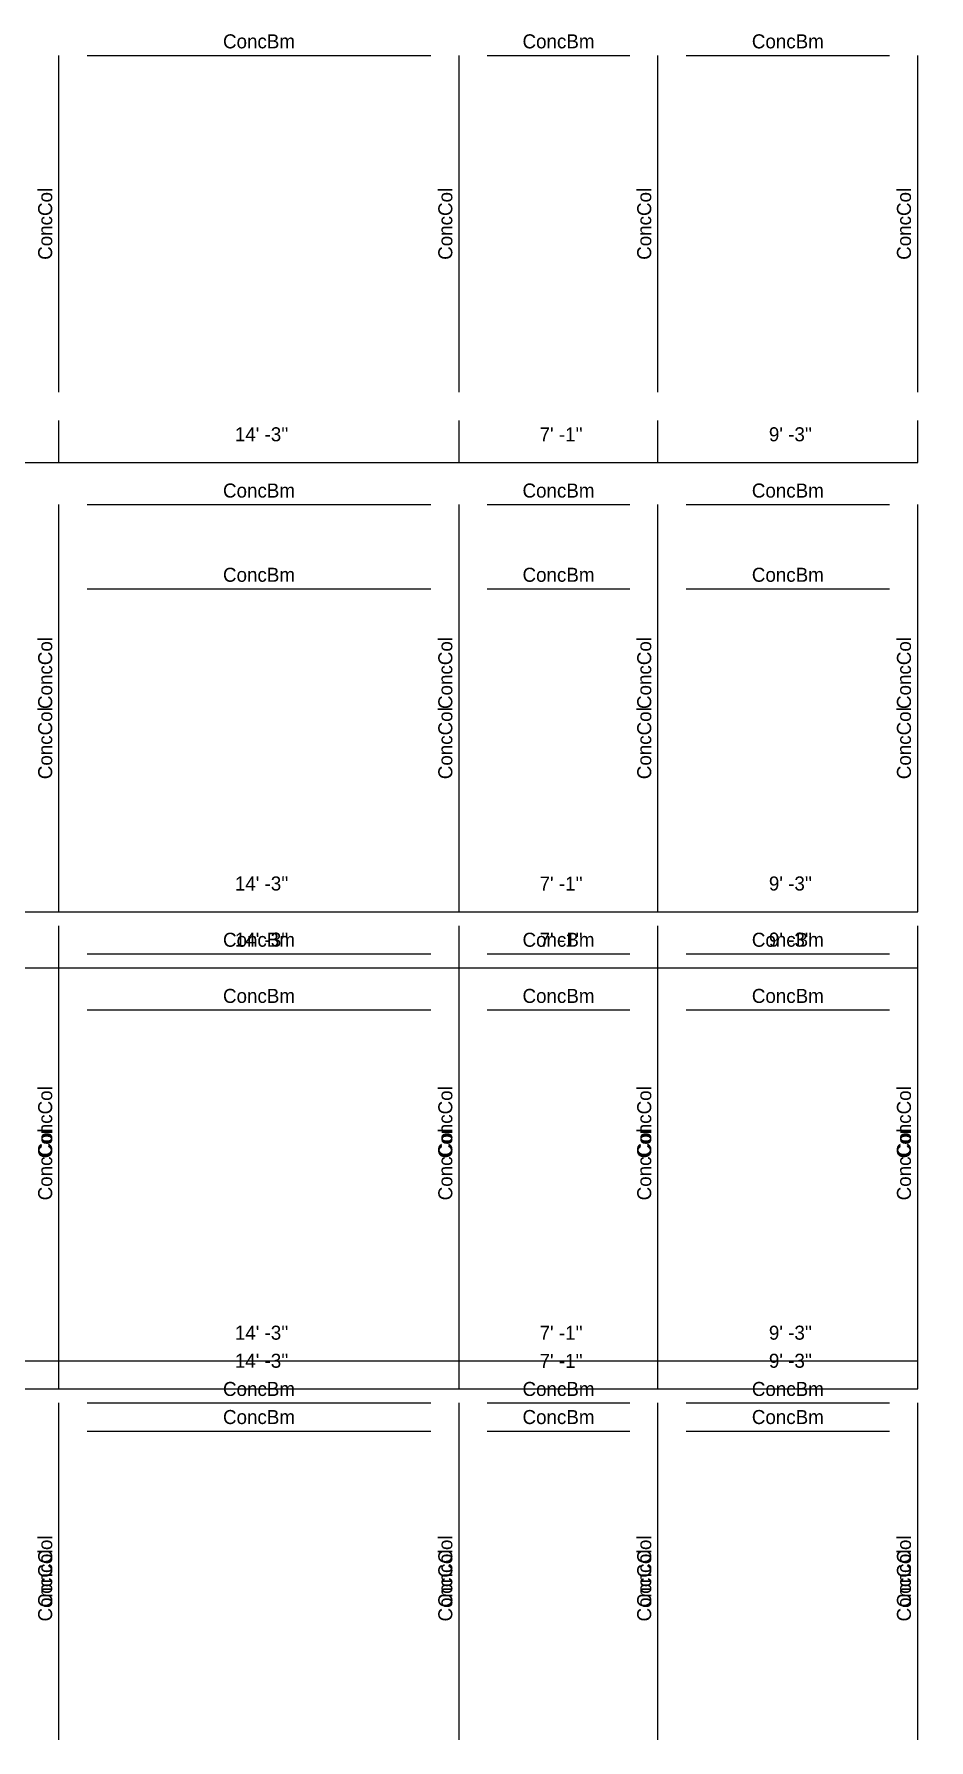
# Model space of a CAD drawing. Extents: x -38 to 2998, y -195 to 11529.
# Drawn here: x 2615 to 2998, y 2928 to 3657 of the extents above; entities that cross this region are included whole.
import ezdxf
from ezdxf.enums import TextEntityAlignment as Align

# ---------------------------------------------------------------- set-up
doc = ezdxf.new("R2010")
doc.units = 0
doc.header["$MEASUREMENT"] = 0
doc.layers.get('0').update_dxf_attribs({"linetype": 'CONTINUOUS'})
for name, color, linetype in [('CENTERLINES', 7, 'CONTINUOUS'), ('DIMENSIONS', 4, 'CONTINUOUS'), ('TEXT', 5, 'CONTINUOUS')]:
    doc.layers.add(name, color=color, linetype=linetype)
doc.dimstyles.get("Standard").update_dxf_attribs({"dimtxt": 0.18, "dimasz": 0.18, "dimexe": 0.18, "dimexo": 0.0625, "dimgap": 0.09, "dimtad": 0, "dimtih": 1, "dimtoh": 1, "dimdec": 4, "dimzin": 0, "dimtxsty": 'STANDARD', "dimcen": 0.09, "dimazin": 3, "dimtfac": 1, "dimtdec": 4, "dimtofl": 0, "dimtmove": 0, "dimatfit": 3, "dimtolj": 1, "dimtzin": 0})

# ---------------------------------------------------------------- blocks, each defined once
blk = doc.blocks.new('*D7779')
at = {"color": 1, "linetype": 'BYBLOCK'}
for points in [[(2459.73, 3094.77), (2458.67, 3093.71), (2451.25, 3086.29), (2450.19, 3085.23)], [(2630.73, 3094.77), (2629.67, 3093.71), (2622.25, 3086.29), (2621.19, 3085.23)]]:
    blk.add_solid(points, dxfattribs=at)
at = {"layer": 'DIMENSIONS', "color": 9, "linetype": 'BYBLOCK'}
for p, q in [((2454.96, 3090), (2454.96, 3108)), ((2625.96, 3090), (2625.96, 3108))]:
    blk.add_line(p, q, dxfattribs=at)
at = {"layer": 'DIMENSIONS', "color": 0, "linetype": 'BYBLOCK'}
blk.add_line((2454.96, 3090), (2625.96, 3090), dxfattribs=at)
at = {"layer": 'DIMENSIONS', "color": 0, "linetype": 'BYBLOCK', "insert": (2540.46, 3102), "char_height": 6, "attachment_point": 5}
blk.add_mtext("\\A1; 14' -3''", dxfattribs=at)
blk = doc.blocks.new('*D7780')
at = {"color": 1, "linetype": 'BYBLOCK'}
for points in [[(2630.73, 3094.77), (2629.67, 3093.71), (2622.25, 3086.29), (2621.19, 3085.23)], [(2801.73, 3094.77), (2800.67, 3093.71), (2793.25, 3086.29), (2792.19, 3085.23)]]:
    blk.add_solid(points, dxfattribs=at)
at = {"layer": 'DIMENSIONS', "color": 9, "linetype": 'BYBLOCK'}
for p, q in [((2625.96, 3090), (2625.96, 3108)), ((2796.96, 3090), (2796.96, 3108))]:
    blk.add_line(p, q, dxfattribs=at)
at = {"layer": 'DIMENSIONS', "color": 0, "linetype": 'BYBLOCK'}
blk.add_line((2625.96, 3090), (2796.96, 3090), dxfattribs=at)
at = {"layer": 'DIMENSIONS', "color": 0, "linetype": 'BYBLOCK', "insert": (2711.46, 3102), "char_height": 6, "attachment_point": 5}
blk.add_mtext("\\A1; 14' -3''", dxfattribs=at)
blk = doc.blocks.new('*D7781')
at = {"color": 1, "linetype": 'BYBLOCK'}
for points in [[(2801.73, 3094.77), (2800.67, 3093.71), (2793.25, 3086.29), (2792.19, 3085.23)], [(2886.73, 3094.77), (2885.67, 3093.71), (2878.24, 3086.29), (2877.18, 3085.23)]]:
    blk.add_solid(points, dxfattribs=at)
at = {"layer": 'DIMENSIONS', "color": 9, "linetype": 'BYBLOCK'}
for p, q in [((2796.96, 3090), (2796.96, 3108)), ((2881.96, 3090), (2881.96, 3108))]:
    blk.add_line(p, q, dxfattribs=at)
at = {"layer": 'DIMENSIONS', "color": 0, "linetype": 'BYBLOCK'}
blk.add_line((2796.96, 3090), (2881.96, 3090), dxfattribs=at)
at = {"layer": 'DIMENSIONS', "color": 0, "linetype": 'BYBLOCK', "insert": (2839.46, 3102), "char_height": 6, "attachment_point": 5}
blk.add_mtext("\\A1; 7' -1''", dxfattribs=at)
blk = doc.blocks.new('*D7782')
at = {"color": 1, "linetype": 'BYBLOCK'}
for points in [[(2886.73, 3094.77), (2885.67, 3093.71), (2878.24, 3086.29), (2877.18, 3085.23)], [(2997.73, 3094.77), (2996.67, 3093.71), (2989.24, 3086.29), (2988.18, 3085.23)]]:
    blk.add_solid(points, dxfattribs=at)
at = {"layer": 'DIMENSIONS', "color": 9, "linetype": 'BYBLOCK'}
for p, q in [((2881.96, 3090), (2881.96, 3108)), ((2992.96, 3090), (2992.96, 3108))]:
    blk.add_line(p, q, dxfattribs=at)
at = {"layer": 'DIMENSIONS', "color": 0, "linetype": 'BYBLOCK'}
blk.add_line((2881.96, 3090), (2992.96, 3090), dxfattribs=at)
at = {"layer": 'DIMENSIONS', "color": 0, "linetype": 'BYBLOCK', "insert": (2937.46, 3102), "char_height": 6, "attachment_point": 5}
blk.add_mtext("\\A1; 9' -3''", dxfattribs=at)
blk = doc.blocks.new('*D7800')
at = {"color": 1, "linetype": 'BYBLOCK'}
for points in [[(2459.73, 3286.77), (2458.67, 3285.71), (2451.25, 3278.29), (2450.19, 3277.23)], [(2630.73, 3286.77), (2629.67, 3285.71), (2622.25, 3278.29), (2621.19, 3277.23)]]:
    blk.add_solid(points, dxfattribs=at)
at = {"layer": 'DIMENSIONS', "color": 9, "linetype": 'BYBLOCK'}
for p, q in [((2454.96, 3282), (2454.96, 3300)), ((2625.96, 3282), (2625.96, 3300))]:
    blk.add_line(p, q, dxfattribs=at)
at = {"layer": 'DIMENSIONS', "color": 0, "linetype": 'BYBLOCK'}
blk.add_line((2454.96, 3282), (2625.96, 3282), dxfattribs=at)
at = {"layer": 'DIMENSIONS', "color": 0, "linetype": 'BYBLOCK', "insert": (2540.46, 3294), "char_height": 6, "attachment_point": 5}
blk.add_mtext("\\A1; 14' -3''", dxfattribs=at)
blk = doc.blocks.new('*D7801')
at = {"color": 1, "linetype": 'BYBLOCK'}
for points in [[(2630.73, 3286.77), (2629.67, 3285.71), (2622.25, 3278.29), (2621.19, 3277.23)], [(2801.73, 3286.77), (2800.67, 3285.71), (2793.25, 3278.29), (2792.19, 3277.23)]]:
    blk.add_solid(points, dxfattribs=at)
at = {"layer": 'DIMENSIONS', "color": 9, "linetype": 'BYBLOCK'}
for p, q in [((2625.96, 3282), (2625.96, 3300)), ((2796.96, 3282), (2796.96, 3300))]:
    blk.add_line(p, q, dxfattribs=at)
at = {"layer": 'DIMENSIONS', "color": 0, "linetype": 'BYBLOCK'}
blk.add_line((2625.96, 3282), (2796.96, 3282), dxfattribs=at)
at = {"layer": 'DIMENSIONS', "color": 0, "linetype": 'BYBLOCK', "insert": (2711.46, 3294), "char_height": 6, "attachment_point": 5}
blk.add_mtext("\\A1; 14' -3''", dxfattribs=at)
blk = doc.blocks.new('*D7802')
at = {"color": 1, "linetype": 'BYBLOCK'}
for points in [[(2801.73, 3286.77), (2800.67, 3285.71), (2793.25, 3278.29), (2792.19, 3277.23)], [(2886.73, 3286.77), (2885.67, 3285.71), (2878.24, 3278.29), (2877.18, 3277.23)]]:
    blk.add_solid(points, dxfattribs=at)
at = {"layer": 'DIMENSIONS', "color": 9, "linetype": 'BYBLOCK'}
for p, q in [((2796.96, 3282), (2796.96, 3300)), ((2881.96, 3282), (2881.96, 3300))]:
    blk.add_line(p, q, dxfattribs=at)
at = {"layer": 'DIMENSIONS', "color": 0, "linetype": 'BYBLOCK'}
blk.add_line((2796.96, 3282), (2881.96, 3282), dxfattribs=at)
at = {"layer": 'DIMENSIONS', "color": 0, "linetype": 'BYBLOCK', "insert": (2839.46, 3294), "char_height": 6, "attachment_point": 5}
blk.add_mtext("\\A1; 7' -1''", dxfattribs=at)
blk = doc.blocks.new('*D7803')
at = {"color": 1, "linetype": 'BYBLOCK'}
for points in [[(2886.73, 3286.77), (2885.67, 3285.71), (2878.24, 3278.29), (2877.18, 3277.23)], [(2997.73, 3286.77), (2996.67, 3285.71), (2989.24, 3278.29), (2988.18, 3277.23)]]:
    blk.add_solid(points, dxfattribs=at)
at = {"layer": 'DIMENSIONS', "color": 9, "linetype": 'BYBLOCK'}
for p, q in [((2881.96, 3282), (2881.96, 3300)), ((2992.96, 3282), (2992.96, 3300))]:
    blk.add_line(p, q, dxfattribs=at)
at = {"layer": 'DIMENSIONS', "color": 0, "linetype": 'BYBLOCK'}
blk.add_line((2881.96, 3282), (2992.96, 3282), dxfattribs=at)
at = {"layer": 'DIMENSIONS', "color": 0, "linetype": 'BYBLOCK', "insert": (2937.46, 3294), "char_height": 6, "attachment_point": 5}
blk.add_mtext("\\A1; 9' -3''", dxfattribs=at)
blk = doc.blocks.new('*D7821')
at = {"color": 1, "linetype": 'BYBLOCK'}
for points in [[(2459.73, 3478.77), (2458.67, 3477.71), (2451.25, 3470.29), (2450.19, 3469.23)], [(2630.73, 3478.77), (2629.67, 3477.71), (2622.25, 3470.29), (2621.19, 3469.23)]]:
    blk.add_solid(points, dxfattribs=at)
at = {"layer": 'DIMENSIONS', "color": 9, "linetype": 'BYBLOCK'}
for p, q in [((2454.96, 3474), (2454.96, 3492)), ((2625.96, 3474), (2625.96, 3492))]:
    blk.add_line(p, q, dxfattribs=at)
at = {"layer": 'DIMENSIONS', "color": 0, "linetype": 'BYBLOCK'}
blk.add_line((2454.96, 3474), (2625.96, 3474), dxfattribs=at)
at = {"layer": 'DIMENSIONS', "color": 0, "linetype": 'BYBLOCK', "insert": (2540.46, 3486), "char_height": 6, "attachment_point": 5}
blk.add_mtext("\\A1; 14' -3''", dxfattribs=at)
blk = doc.blocks.new('*D7822')
at = {"color": 1, "linetype": 'BYBLOCK'}
for points in [[(2630.73, 3478.77), (2629.67, 3477.71), (2622.25, 3470.29), (2621.19, 3469.23)], [(2801.73, 3478.77), (2800.67, 3477.71), (2793.25, 3470.29), (2792.19, 3469.23)]]:
    blk.add_solid(points, dxfattribs=at)
at = {"layer": 'DIMENSIONS', "color": 9, "linetype": 'BYBLOCK'}
for p, q in [((2625.96, 3474), (2625.96, 3492)), ((2796.96, 3474), (2796.96, 3492))]:
    blk.add_line(p, q, dxfattribs=at)
at = {"layer": 'DIMENSIONS', "color": 0, "linetype": 'BYBLOCK'}
blk.add_line((2625.96, 3474), (2796.96, 3474), dxfattribs=at)
at = {"layer": 'DIMENSIONS', "color": 0, "linetype": 'BYBLOCK', "insert": (2711.46, 3486), "char_height": 6, "attachment_point": 5}
blk.add_mtext("\\A1; 14' -3''", dxfattribs=at)
blk = doc.blocks.new('*D7823')
at = {"color": 1, "linetype": 'BYBLOCK'}
for points in [[(2801.73, 3478.77), (2800.67, 3477.71), (2793.25, 3470.29), (2792.19, 3469.23)], [(2886.73, 3478.77), (2885.67, 3477.71), (2878.24, 3470.29), (2877.18, 3469.23)]]:
    blk.add_solid(points, dxfattribs=at)
at = {"layer": 'DIMENSIONS', "color": 9, "linetype": 'BYBLOCK'}
for p, q in [((2796.96, 3474), (2796.96, 3492)), ((2881.96, 3474), (2881.96, 3492))]:
    blk.add_line(p, q, dxfattribs=at)
at = {"layer": 'DIMENSIONS', "color": 0, "linetype": 'BYBLOCK'}
blk.add_line((2796.96, 3474), (2881.96, 3474), dxfattribs=at)
at = {"layer": 'DIMENSIONS', "color": 0, "linetype": 'BYBLOCK', "insert": (2839.46, 3486), "char_height": 6, "attachment_point": 5}
blk.add_mtext("\\A1; 7' -1''", dxfattribs=at)
blk = doc.blocks.new('*D7824')
at = {"color": 1, "linetype": 'BYBLOCK'}
for points in [[(2886.73, 3478.77), (2885.67, 3477.71), (2878.24, 3470.29), (2877.18, 3469.23)], [(2997.73, 3478.77), (2996.67, 3477.71), (2989.24, 3470.29), (2988.18, 3469.23)]]:
    blk.add_solid(points, dxfattribs=at)
at = {"layer": 'DIMENSIONS', "color": 9, "linetype": 'BYBLOCK'}
for p, q in [((2881.96, 3474), (2881.96, 3492)), ((2992.96, 3474), (2992.96, 3492))]:
    blk.add_line(p, q, dxfattribs=at)
at = {"layer": 'DIMENSIONS', "color": 0, "linetype": 'BYBLOCK'}
blk.add_line((2881.96, 3474), (2992.96, 3474), dxfattribs=at)
at = {"layer": 'DIMENSIONS', "color": 0, "linetype": 'BYBLOCK', "insert": (2937.46, 3486), "char_height": 6, "attachment_point": 5}
blk.add_mtext("\\A1; 9' -3''", dxfattribs=at)
blk = doc.blocks.new('*D8270')
at = {"color": 1, "linetype": 'BYBLOCK'}
for points in [[(2459.73, 3082.77), (2458.67, 3081.71), (2451.25, 3074.29), (2450.19, 3073.23)], [(2630.73, 3082.77), (2629.67, 3081.71), (2622.25, 3074.29), (2621.19, 3073.23)]]:
    blk.add_solid(points, dxfattribs=at)
at = {"layer": 'DIMENSIONS', "color": 9, "linetype": 'BYBLOCK'}
for p, q in [((2454.96, 3078), (2454.96, 3096)), ((2625.96, 3078), (2625.96, 3096))]:
    blk.add_line(p, q, dxfattribs=at)
at = {"layer": 'DIMENSIONS', "color": 0, "linetype": 'BYBLOCK'}
blk.add_line((2454.96, 3078), (2625.96, 3078), dxfattribs=at)
at = {"layer": 'DIMENSIONS', "color": 0, "linetype": 'BYBLOCK', "insert": (2540.46, 3090), "char_height": 6, "attachment_point": 5}
blk.add_mtext("\\A1; 14' -3''", dxfattribs=at)
blk = doc.blocks.new('*D8271')
at = {"color": 1, "linetype": 'BYBLOCK'}
for points in [[(2630.73, 3082.77), (2629.67, 3081.71), (2622.25, 3074.29), (2621.19, 3073.23)], [(2801.73, 3082.77), (2800.67, 3081.71), (2793.25, 3074.29), (2792.19, 3073.23)]]:
    blk.add_solid(points, dxfattribs=at)
at = {"layer": 'DIMENSIONS', "color": 9, "linetype": 'BYBLOCK'}
for p, q in [((2625.96, 3078), (2625.96, 3096)), ((2796.96, 3078), (2796.96, 3096))]:
    blk.add_line(p, q, dxfattribs=at)
at = {"layer": 'DIMENSIONS', "color": 0, "linetype": 'BYBLOCK'}
blk.add_line((2625.96, 3078), (2796.96, 3078), dxfattribs=at)
at = {"layer": 'DIMENSIONS', "color": 0, "linetype": 'BYBLOCK', "insert": (2711.46, 3090), "char_height": 6, "attachment_point": 5}
blk.add_mtext("\\A1; 14' -3''", dxfattribs=at)
blk = doc.blocks.new('*D8272')
at = {"color": 1, "linetype": 'BYBLOCK'}
for points in [[(2801.73, 3082.77), (2800.67, 3081.71), (2793.25, 3074.29), (2792.19, 3073.23)], [(2886.73, 3082.77), (2885.67, 3081.71), (2878.24, 3074.29), (2877.18, 3073.23)]]:
    blk.add_solid(points, dxfattribs=at)
at = {"layer": 'DIMENSIONS', "color": 9, "linetype": 'BYBLOCK'}
for p, q in [((2796.96, 3078), (2796.96, 3096)), ((2881.96, 3078), (2881.96, 3096))]:
    blk.add_line(p, q, dxfattribs=at)
at = {"layer": 'DIMENSIONS', "color": 0, "linetype": 'BYBLOCK'}
blk.add_line((2796.96, 3078), (2881.96, 3078), dxfattribs=at)
at = {"layer": 'DIMENSIONS', "color": 0, "linetype": 'BYBLOCK', "insert": (2839.46, 3090), "char_height": 6, "attachment_point": 5}
blk.add_mtext("\\A1; 7' -1''", dxfattribs=at)
blk = doc.blocks.new('*D8273')
at = {"color": 1, "linetype": 'BYBLOCK'}
for points in [[(2886.73, 3082.77), (2885.67, 3081.71), (2878.24, 3074.29), (2877.18, 3073.23)], [(2997.73, 3082.77), (2996.67, 3081.71), (2989.24, 3074.29), (2988.18, 3073.23)]]:
    blk.add_solid(points, dxfattribs=at)
at = {"layer": 'DIMENSIONS', "color": 9, "linetype": 'BYBLOCK'}
for p, q in [((2881.96, 3078), (2881.96, 3096)), ((2992.96, 3078), (2992.96, 3096))]:
    blk.add_line(p, q, dxfattribs=at)
at = {"layer": 'DIMENSIONS', "color": 0, "linetype": 'BYBLOCK'}
blk.add_line((2881.96, 3078), (2992.96, 3078), dxfattribs=at)
at = {"layer": 'DIMENSIONS', "color": 0, "linetype": 'BYBLOCK', "insert": (2937.46, 3090), "char_height": 6, "attachment_point": 5}
blk.add_mtext("\\A1; 9' -3''", dxfattribs=at)
blk = doc.blocks.new('*D8291')
at = {"color": 1, "linetype": 'BYBLOCK'}
for points in [[(2459.73, 3262.77), (2458.67, 3261.71), (2451.25, 3254.29), (2450.19, 3253.23)], [(2630.73, 3262.77), (2629.67, 3261.71), (2622.25, 3254.29), (2621.19, 3253.23)]]:
    blk.add_solid(points, dxfattribs=at)
at = {"layer": 'DIMENSIONS', "color": 9, "linetype": 'BYBLOCK'}
for p, q in [((2454.96, 3258), (2454.96, 3276)), ((2625.96, 3258), (2625.96, 3276))]:
    blk.add_line(p, q, dxfattribs=at)
at = {"layer": 'DIMENSIONS', "color": 0, "linetype": 'BYBLOCK'}
blk.add_line((2454.96, 3258), (2625.96, 3258), dxfattribs=at)
at = {"layer": 'DIMENSIONS', "color": 0, "linetype": 'BYBLOCK', "insert": (2540.46, 3270), "char_height": 6, "attachment_point": 5}
blk.add_mtext("\\A1; 14' -3''", dxfattribs=at)
blk = doc.blocks.new('*D8292')
at = {"color": 1, "linetype": 'BYBLOCK'}
for points in [[(2630.73, 3262.77), (2629.67, 3261.71), (2622.25, 3254.29), (2621.19, 3253.23)], [(2801.73, 3262.77), (2800.67, 3261.71), (2793.25, 3254.29), (2792.19, 3253.23)]]:
    blk.add_solid(points, dxfattribs=at)
at = {"layer": 'DIMENSIONS', "color": 9, "linetype": 'BYBLOCK'}
for p, q in [((2625.96, 3258), (2625.96, 3276)), ((2796.96, 3258), (2796.96, 3276))]:
    blk.add_line(p, q, dxfattribs=at)
at = {"layer": 'DIMENSIONS', "color": 0, "linetype": 'BYBLOCK'}
blk.add_line((2625.96, 3258), (2796.96, 3258), dxfattribs=at)
at = {"layer": 'DIMENSIONS', "color": 0, "linetype": 'BYBLOCK', "insert": (2711.46, 3270), "char_height": 6, "attachment_point": 5}
blk.add_mtext("\\A1; 14' -3''", dxfattribs=at)
blk = doc.blocks.new('*D8293')
at = {"color": 1, "linetype": 'BYBLOCK'}
for points in [[(2801.73, 3262.77), (2800.67, 3261.71), (2793.25, 3254.29), (2792.19, 3253.23)], [(2886.73, 3262.77), (2885.67, 3261.71), (2878.24, 3254.29), (2877.18, 3253.23)]]:
    blk.add_solid(points, dxfattribs=at)
at = {"layer": 'DIMENSIONS', "color": 9, "linetype": 'BYBLOCK'}
for p, q in [((2796.96, 3258), (2796.96, 3276)), ((2881.96, 3258), (2881.96, 3276))]:
    blk.add_line(p, q, dxfattribs=at)
at = {"layer": 'DIMENSIONS', "color": 0, "linetype": 'BYBLOCK'}
blk.add_line((2796.96, 3258), (2881.96, 3258), dxfattribs=at)
at = {"layer": 'DIMENSIONS', "color": 0, "linetype": 'BYBLOCK', "insert": (2839.46, 3270), "char_height": 6, "attachment_point": 5}
blk.add_mtext("\\A1; 7' -1''", dxfattribs=at)
blk = doc.blocks.new('*D8294')
at = {"color": 1, "linetype": 'BYBLOCK'}
for points in [[(2886.73, 3262.77), (2885.67, 3261.71), (2878.24, 3254.29), (2877.18, 3253.23)], [(2997.73, 3262.77), (2996.67, 3261.71), (2989.24, 3254.29), (2988.18, 3253.23)]]:
    blk.add_solid(points, dxfattribs=at)
at = {"layer": 'DIMENSIONS', "color": 9, "linetype": 'BYBLOCK'}
for p, q in [((2881.96, 3258), (2881.96, 3276)), ((2992.96, 3258), (2992.96, 3276))]:
    blk.add_line(p, q, dxfattribs=at)
at = {"layer": 'DIMENSIONS', "color": 0, "linetype": 'BYBLOCK'}
blk.add_line((2881.96, 3258), (2992.96, 3258), dxfattribs=at)
at = {"layer": 'DIMENSIONS', "color": 0, "linetype": 'BYBLOCK', "insert": (2937.46, 3270), "char_height": 6, "attachment_point": 5}
blk.add_mtext("\\A1; 9' -3''", dxfattribs=at)
blk = doc.blocks.new('*D8740')
at = {"color": 1, "linetype": 'BYBLOCK'}
for points in [[(2459.73, 3082.77), (2458.67, 3081.71), (2451.25, 3074.29), (2450.19, 3073.23)], [(2630.73, 3082.77), (2629.67, 3081.71), (2622.25, 3074.29), (2621.19, 3073.23)]]:
    blk.add_solid(points, dxfattribs=at)
at = {"layer": 'DIMENSIONS', "color": 9, "linetype": 'BYBLOCK'}
for p, q in [((2454.96, 3078), (2454.96, 3096)), ((2625.96, 3078), (2625.96, 3096))]:
    blk.add_line(p, q, dxfattribs=at)
at = {"layer": 'DIMENSIONS', "color": 0, "linetype": 'BYBLOCK'}
blk.add_line((2454.96, 3078), (2625.96, 3078), dxfattribs=at)
at = {"layer": 'DIMENSIONS', "color": 0, "linetype": 'BYBLOCK', "insert": (2540.46, 3090), "char_height": 6, "attachment_point": 5}
blk.add_mtext("\\A1; 14' -3''", dxfattribs=at)
blk = doc.blocks.new('*D8741')
at = {"color": 1, "linetype": 'BYBLOCK'}
for points in [[(2630.73, 3082.77), (2629.67, 3081.71), (2622.25, 3074.29), (2621.19, 3073.23)], [(2801.73, 3082.77), (2800.67, 3081.71), (2793.25, 3074.29), (2792.19, 3073.23)]]:
    blk.add_solid(points, dxfattribs=at)
at = {"layer": 'DIMENSIONS', "color": 9, "linetype": 'BYBLOCK'}
for p, q in [((2625.96, 3078), (2625.96, 3096)), ((2796.96, 3078), (2796.96, 3096))]:
    blk.add_line(p, q, dxfattribs=at)
at = {"layer": 'DIMENSIONS', "color": 0, "linetype": 'BYBLOCK'}
blk.add_line((2625.96, 3078), (2796.96, 3078), dxfattribs=at)
at = {"layer": 'DIMENSIONS', "color": 0, "linetype": 'BYBLOCK', "insert": (2711.46, 3090), "char_height": 6, "attachment_point": 5}
blk.add_mtext("\\A1; 14' -3''", dxfattribs=at)
blk = doc.blocks.new('*D8742')
at = {"color": 1, "linetype": 'BYBLOCK'}
for points in [[(2801.73, 3082.77), (2800.67, 3081.71), (2793.25, 3074.29), (2792.19, 3073.23)], [(2886.73, 3082.77), (2885.67, 3081.71), (2878.24, 3074.29), (2877.18, 3073.23)]]:
    blk.add_solid(points, dxfattribs=at)
at = {"layer": 'DIMENSIONS', "color": 9, "linetype": 'BYBLOCK'}
for p, q in [((2796.96, 3078), (2796.96, 3096)), ((2881.96, 3078), (2881.96, 3096))]:
    blk.add_line(p, q, dxfattribs=at)
at = {"layer": 'DIMENSIONS', "color": 0, "linetype": 'BYBLOCK'}
blk.add_line((2796.96, 3078), (2881.96, 3078), dxfattribs=at)
at = {"layer": 'DIMENSIONS', "color": 0, "linetype": 'BYBLOCK', "insert": (2839.46, 3090), "char_height": 6, "attachment_point": 5}
blk.add_mtext("\\A1; 7' -1''", dxfattribs=at)
blk = doc.blocks.new('*D8743')
at = {"color": 1, "linetype": 'BYBLOCK'}
for points in [[(2886.73, 3082.77), (2885.67, 3081.71), (2878.24, 3074.29), (2877.18, 3073.23)], [(2997.73, 3082.77), (2996.67, 3081.71), (2989.24, 3074.29), (2988.18, 3073.23)]]:
    blk.add_solid(points, dxfattribs=at)
at = {"layer": 'DIMENSIONS', "color": 9, "linetype": 'BYBLOCK'}
for p, q in [((2881.96, 3078), (2881.96, 3096)), ((2992.96, 3078), (2992.96, 3096))]:
    blk.add_line(p, q, dxfattribs=at)
at = {"layer": 'DIMENSIONS', "color": 0, "linetype": 'BYBLOCK'}
blk.add_line((2881.96, 3078), (2992.96, 3078), dxfattribs=at)
at = {"layer": 'DIMENSIONS', "color": 0, "linetype": 'BYBLOCK', "insert": (2937.46, 3090), "char_height": 6, "attachment_point": 5}
blk.add_mtext("\\A1; 9' -3''", dxfattribs=at)
blk = doc.blocks.new('*D8761')
at = {"color": 1, "linetype": 'BYBLOCK'}
for points in [[(2459.73, 3262.77), (2458.67, 3261.71), (2451.25, 3254.29), (2450.19, 3253.23)], [(2630.73, 3262.77), (2629.67, 3261.71), (2622.25, 3254.29), (2621.19, 3253.23)]]:
    blk.add_solid(points, dxfattribs=at)
at = {"layer": 'DIMENSIONS', "color": 9, "linetype": 'BYBLOCK'}
for p, q in [((2454.96, 3258), (2454.96, 3276)), ((2625.96, 3258), (2625.96, 3276))]:
    blk.add_line(p, q, dxfattribs=at)
at = {"layer": 'DIMENSIONS', "color": 0, "linetype": 'BYBLOCK'}
blk.add_line((2454.96, 3258), (2625.96, 3258), dxfattribs=at)
at = {"layer": 'DIMENSIONS', "color": 0, "linetype": 'BYBLOCK', "insert": (2540.46, 3270), "char_height": 6, "attachment_point": 5}
blk.add_mtext("\\A1; 14' -3''", dxfattribs=at)
blk = doc.blocks.new('*D8762')
at = {"color": 1, "linetype": 'BYBLOCK'}
for points in [[(2630.73, 3262.77), (2629.67, 3261.71), (2622.25, 3254.29), (2621.19, 3253.23)], [(2801.73, 3262.77), (2800.67, 3261.71), (2793.25, 3254.29), (2792.19, 3253.23)]]:
    blk.add_solid(points, dxfattribs=at)
at = {"layer": 'DIMENSIONS', "color": 9, "linetype": 'BYBLOCK'}
for p, q in [((2625.96, 3258), (2625.96, 3276)), ((2796.96, 3258), (2796.96, 3276))]:
    blk.add_line(p, q, dxfattribs=at)
at = {"layer": 'DIMENSIONS', "color": 0, "linetype": 'BYBLOCK'}
blk.add_line((2625.96, 3258), (2796.96, 3258), dxfattribs=at)
at = {"layer": 'DIMENSIONS', "color": 0, "linetype": 'BYBLOCK', "insert": (2711.46, 3270), "char_height": 6, "attachment_point": 5}
blk.add_mtext("\\A1; 14' -3''", dxfattribs=at)
blk = doc.blocks.new('*D8763')
at = {"color": 1, "linetype": 'BYBLOCK'}
for points in [[(2801.73, 3262.77), (2800.67, 3261.71), (2793.25, 3254.29), (2792.19, 3253.23)], [(2886.73, 3262.77), (2885.67, 3261.71), (2878.24, 3254.29), (2877.18, 3253.23)]]:
    blk.add_solid(points, dxfattribs=at)
at = {"layer": 'DIMENSIONS', "color": 9, "linetype": 'BYBLOCK'}
for p, q in [((2796.96, 3258), (2796.96, 3276)), ((2881.96, 3258), (2881.96, 3276))]:
    blk.add_line(p, q, dxfattribs=at)
at = {"layer": 'DIMENSIONS', "color": 0, "linetype": 'BYBLOCK'}
blk.add_line((2796.96, 3258), (2881.96, 3258), dxfattribs=at)
at = {"layer": 'DIMENSIONS', "color": 0, "linetype": 'BYBLOCK', "insert": (2839.46, 3270), "char_height": 6, "attachment_point": 5}
blk.add_mtext("\\A1; 7' -1''", dxfattribs=at)
blk = doc.blocks.new('*D8764')
at = {"color": 1, "linetype": 'BYBLOCK'}
for points in [[(2886.73, 3262.77), (2885.67, 3261.71), (2878.24, 3254.29), (2877.18, 3253.23)], [(2997.73, 3262.77), (2996.67, 3261.71), (2989.24, 3254.29), (2988.18, 3253.23)]]:
    blk.add_solid(points, dxfattribs=at)
at = {"layer": 'DIMENSIONS', "color": 9, "linetype": 'BYBLOCK'}
for p, q in [((2881.96, 3258), (2881.96, 3276)), ((2992.96, 3258), (2992.96, 3276))]:
    blk.add_line(p, q, dxfattribs=at)
at = {"layer": 'DIMENSIONS', "color": 0, "linetype": 'BYBLOCK'}
blk.add_line((2881.96, 3258), (2992.96, 3258), dxfattribs=at)
at = {"layer": 'DIMENSIONS', "color": 0, "linetype": 'BYBLOCK', "insert": (2937.46, 3270), "char_height": 6, "attachment_point": 5}
blk.add_mtext("\\A1; 9' -3''", dxfattribs=at)
blk = doc.blocks.new('*D9210')
at = {"color": 1, "linetype": 'BYBLOCK'}
for points in [[(2459.73, 3082.77), (2458.67, 3081.71), (2451.25, 3074.29), (2450.19, 3073.23)], [(2630.73, 3082.77), (2629.67, 3081.71), (2622.25, 3074.29), (2621.19, 3073.23)]]:
    blk.add_solid(points, dxfattribs=at)
at = {"layer": 'DIMENSIONS', "color": 9, "linetype": 'BYBLOCK'}
for p, q in [((2454.96, 3078), (2454.96, 3096)), ((2625.96, 3078), (2625.96, 3096))]:
    blk.add_line(p, q, dxfattribs=at)
at = {"layer": 'DIMENSIONS', "color": 0, "linetype": 'BYBLOCK'}
blk.add_line((2454.96, 3078), (2625.96, 3078), dxfattribs=at)
at = {"layer": 'DIMENSIONS', "color": 0, "linetype": 'BYBLOCK', "insert": (2540.46, 3090), "char_height": 6, "attachment_point": 5}
blk.add_mtext("\\A1; 14' -3''", dxfattribs=at)
blk = doc.blocks.new('*D9211')
at = {"color": 1, "linetype": 'BYBLOCK'}
for points in [[(2630.73, 3082.77), (2629.67, 3081.71), (2622.25, 3074.29), (2621.19, 3073.23)], [(2801.73, 3082.77), (2800.67, 3081.71), (2793.25, 3074.29), (2792.19, 3073.23)]]:
    blk.add_solid(points, dxfattribs=at)
at = {"layer": 'DIMENSIONS', "color": 9, "linetype": 'BYBLOCK'}
for p, q in [((2625.96, 3078), (2625.96, 3096)), ((2796.96, 3078), (2796.96, 3096))]:
    blk.add_line(p, q, dxfattribs=at)
at = {"layer": 'DIMENSIONS', "color": 0, "linetype": 'BYBLOCK'}
blk.add_line((2625.96, 3078), (2796.96, 3078), dxfattribs=at)
at = {"layer": 'DIMENSIONS', "color": 0, "linetype": 'BYBLOCK', "insert": (2711.46, 3090), "char_height": 6, "attachment_point": 5}
blk.add_mtext("\\A1; 14' -3''", dxfattribs=at)
blk = doc.blocks.new('*D9212')
at = {"color": 1, "linetype": 'BYBLOCK'}
for points in [[(2801.73, 3082.77), (2800.67, 3081.71), (2793.25, 3074.29), (2792.19, 3073.23)], [(2886.73, 3082.77), (2885.67, 3081.71), (2878.24, 3074.29), (2877.18, 3073.23)]]:
    blk.add_solid(points, dxfattribs=at)
at = {"layer": 'DIMENSIONS', "color": 9, "linetype": 'BYBLOCK'}
for p, q in [((2796.96, 3078), (2796.96, 3096)), ((2881.96, 3078), (2881.96, 3096))]:
    blk.add_line(p, q, dxfattribs=at)
at = {"layer": 'DIMENSIONS', "color": 0, "linetype": 'BYBLOCK'}
blk.add_line((2796.96, 3078), (2881.96, 3078), dxfattribs=at)
at = {"layer": 'DIMENSIONS', "color": 0, "linetype": 'BYBLOCK', "insert": (2839.46, 3090), "char_height": 6, "attachment_point": 5}
blk.add_mtext("\\A1; 7' -1''", dxfattribs=at)
blk = doc.blocks.new('*D9213')
at = {"color": 1, "linetype": 'BYBLOCK'}
for points in [[(2886.73, 3082.77), (2885.67, 3081.71), (2878.24, 3074.29), (2877.18, 3073.23)], [(2997.73, 3082.77), (2996.67, 3081.71), (2989.24, 3074.29), (2988.18, 3073.23)]]:
    blk.add_solid(points, dxfattribs=at)
at = {"layer": 'DIMENSIONS', "color": 9, "linetype": 'BYBLOCK'}
for p, q in [((2881.96, 3078), (2881.96, 3096)), ((2992.96, 3078), (2992.96, 3096))]:
    blk.add_line(p, q, dxfattribs=at)
at = {"layer": 'DIMENSIONS', "color": 0, "linetype": 'BYBLOCK'}
blk.add_line((2881.96, 3078), (2992.96, 3078), dxfattribs=at)
at = {"layer": 'DIMENSIONS', "color": 0, "linetype": 'BYBLOCK', "insert": (2937.46, 3090), "char_height": 6, "attachment_point": 5}
blk.add_mtext("\\A1; 9' -3''", dxfattribs=at)
blk = doc.blocks.new('*D9231')
at = {"color": 1, "linetype": 'BYBLOCK'}
for points in [[(2459.73, 3262.77), (2458.67, 3261.71), (2451.25, 3254.29), (2450.19, 3253.23)], [(2630.73, 3262.77), (2629.67, 3261.71), (2622.25, 3254.29), (2621.19, 3253.23)]]:
    blk.add_solid(points, dxfattribs=at)
at = {"layer": 'DIMENSIONS', "color": 9, "linetype": 'BYBLOCK'}
for p, q in [((2454.96, 3258), (2454.96, 3276)), ((2625.96, 3258), (2625.96, 3276))]:
    blk.add_line(p, q, dxfattribs=at)
at = {"layer": 'DIMENSIONS', "color": 0, "linetype": 'BYBLOCK'}
blk.add_line((2454.96, 3258), (2625.96, 3258), dxfattribs=at)
at = {"layer": 'DIMENSIONS', "color": 0, "linetype": 'BYBLOCK', "insert": (2540.46, 3270), "char_height": 6, "attachment_point": 5}
blk.add_mtext("\\A1; 14' -3''", dxfattribs=at)
blk = doc.blocks.new('*D9232')
at = {"color": 1, "linetype": 'BYBLOCK'}
for points in [[(2630.73, 3262.77), (2629.67, 3261.71), (2622.25, 3254.29), (2621.19, 3253.23)], [(2801.73, 3262.77), (2800.67, 3261.71), (2793.25, 3254.29), (2792.19, 3253.23)]]:
    blk.add_solid(points, dxfattribs=at)
at = {"layer": 'DIMENSIONS', "color": 9, "linetype": 'BYBLOCK'}
for p, q in [((2625.96, 3258), (2625.96, 3276)), ((2796.96, 3258), (2796.96, 3276))]:
    blk.add_line(p, q, dxfattribs=at)
at = {"layer": 'DIMENSIONS', "color": 0, "linetype": 'BYBLOCK'}
blk.add_line((2625.96, 3258), (2796.96, 3258), dxfattribs=at)
at = {"layer": 'DIMENSIONS', "color": 0, "linetype": 'BYBLOCK', "insert": (2711.46, 3270), "char_height": 6, "attachment_point": 5}
blk.add_mtext("\\A1; 14' -3''", dxfattribs=at)
blk = doc.blocks.new('*D9233')
at = {"color": 1, "linetype": 'BYBLOCK'}
for points in [[(2801.73, 3262.77), (2800.67, 3261.71), (2793.25, 3254.29), (2792.19, 3253.23)], [(2886.73, 3262.77), (2885.67, 3261.71), (2878.24, 3254.29), (2877.18, 3253.23)]]:
    blk.add_solid(points, dxfattribs=at)
at = {"layer": 'DIMENSIONS', "color": 9, "linetype": 'BYBLOCK'}
for p, q in [((2796.96, 3258), (2796.96, 3276)), ((2881.96, 3258), (2881.96, 3276))]:
    blk.add_line(p, q, dxfattribs=at)
at = {"layer": 'DIMENSIONS', "color": 0, "linetype": 'BYBLOCK'}
blk.add_line((2796.96, 3258), (2881.96, 3258), dxfattribs=at)
at = {"layer": 'DIMENSIONS', "color": 0, "linetype": 'BYBLOCK', "insert": (2839.46, 3270), "char_height": 6, "attachment_point": 5}
blk.add_mtext("\\A1; 7' -1''", dxfattribs=at)
blk = doc.blocks.new('*D9234')
at = {"color": 1, "linetype": 'BYBLOCK'}
for points in [[(2886.73, 3262.77), (2885.67, 3261.71), (2878.24, 3254.29), (2877.18, 3253.23)], [(2997.73, 3262.77), (2996.67, 3261.71), (2989.24, 3254.29), (2988.18, 3253.23)]]:
    blk.add_solid(points, dxfattribs=at)
at = {"layer": 'DIMENSIONS', "color": 9, "linetype": 'BYBLOCK'}
for p, q in [((2881.96, 3258), (2881.96, 3276)), ((2992.96, 3258), (2992.96, 3276))]:
    blk.add_line(p, q, dxfattribs=at)
at = {"layer": 'DIMENSIONS', "color": 0, "linetype": 'BYBLOCK'}
blk.add_line((2881.96, 3258), (2992.96, 3258), dxfattribs=at)
at = {"layer": 'DIMENSIONS', "color": 0, "linetype": 'BYBLOCK', "insert": (2937.46, 3270), "char_height": 6, "attachment_point": 5}
blk.add_mtext("\\A1; 9' -3''", dxfattribs=at)

msp = doc.modelspace()

# ---------------------------------------------------------------- linework, layer by layer
at = {"layer": 'CENTERLINES', "color": 0, "linetype": 'CONTINUOUS'}
for p, q in [((2625.96, 3504), (2625.96, 3648)), ((2637.96, 3648), (2784.96, 3648)), ((2796.96, 3504), (2796.96, 3648)), ((2808.96, 3648), (2869.956, 3648)), ((2881.956, 3504), (2881.956, 3648)), ((2893.956, 3648), (2980.956, 3648)), ((2992.956, 3504), (2992.956, 3648)), ((2625.96, 3312), (2625.96, 3456)), ((2637.96, 3456), (2784.96, 3456)), ((2796.96, 3312), (2796.96, 3456)), ((2808.96, 3456), (2869.956, 3456)), ((2881.956, 3312), (2881.956, 3456)), ((2893.956, 3456), (2980.956, 3456)), ((2992.956, 3312), (2992.956, 3456)), ((2625.96, 3288), (2625.96, 3420)), ((2625.96, 3288), (2625.96, 3420)), ((2625.96, 3288), (2625.96, 3420)), ((2637.96, 3420), (2784.96, 3420)), ((2637.96, 3420), (2784.96, 3420)), ((2637.96, 3420), (2784.96, 3420)), ((2796.96, 3288), (2796.96, 3420)), ((2796.96, 3288), (2796.96, 3420)), ((2796.96, 3288), (2796.96, 3420)), ((2808.96, 3420), (2869.956, 3420)), ((2808.96, 3420), (2869.956, 3420)), ((2808.96, 3420), (2869.956, 3420)), ((2881.956, 3288), (2881.956, 3420)), ((2881.956, 3288), (2881.956, 3420)), ((2881.956, 3288), (2881.956, 3420)), ((2893.956, 3420), (2980.956, 3420)), ((2893.956, 3420), (2980.956, 3420)), ((2893.956, 3420), (2980.956, 3420)), ((2992.956, 3288), (2992.956, 3420)), ((2992.956, 3288), (2992.956, 3420)), ((2992.956, 3288), (2992.956, 3420)), ((2625.96, 3120), (2625.96, 3264)), ((2637.96, 3264), (2784.96, 3264)), ((2796.96, 3120), (2796.96, 3264)), ((2808.96, 3264), (2869.956, 3264)), ((2881.956, 3120), (2881.956, 3264)), ((2893.956, 3264), (2980.956, 3264)), ((2992.956, 3120), (2992.956, 3264)), ((2625.96, 3108), (2625.96, 3240)), ((2625.96, 3108), (2625.96, 3240)), ((2625.96, 3108), (2625.96, 3240)), ((2637.96, 3240), (2784.96, 3240)), ((2637.96, 3240), (2784.96, 3240)), ((2637.96, 3240), (2784.96, 3240)), ((2796.96, 3108), (2796.96, 3240)), ((2796.96, 3108), (2796.96, 3240)), ((2796.96, 3108), (2796.96, 3240)), ((2808.96, 3240), (2869.956, 3240)), ((2808.96, 3240), (2869.956, 3240)), ((2808.96, 3240), (2869.956, 3240)), ((2881.956, 3108), (2881.956, 3240)), ((2881.956, 3108), (2881.956, 3240)), ((2881.956, 3108), (2881.956, 3240)), ((2893.956, 3240), (2980.956, 3240)), ((2893.956, 3240), (2980.956, 3240)), ((2893.956, 3240), (2980.956, 3240)), ((2992.956, 3108), (2992.956, 3240)), ((2992.956, 3108), (2992.956, 3240)), ((2992.956, 3108), (2992.956, 3240)), ((2625.96, 2928), (2625.96, 3072)), ((2637.96, 3072), (2784.96, 3072)), ((2796.96, 2928), (2796.96, 3072)), ((2808.96, 3072), (2869.956, 3072)), ((2881.956, 2928), (2881.956, 3072)), ((2893.956, 3072), (2980.956, 3072)), ((2992.956, 2928), (2992.956, 3072)), ((2625.96, 2928), (2625.96, 3060)), ((2625.96, 2928), (2625.96, 3060)), ((2625.96, 2928), (2625.96, 3060)), ((2637.96, 3060), (2784.96, 3060)), ((2637.96, 3060), (2784.96, 3060)), ((2637.96, 3060), (2784.96, 3060)), ((2796.96, 2928), (2796.96, 3060)), ((2796.96, 2928), (2796.96, 3060)), ((2796.96, 2928), (2796.96, 3060)), ((2808.96, 3060), (2869.956, 3060)), ((2808.96, 3060), (2869.956, 3060)), ((2808.96, 3060), (2869.956, 3060)), ((2881.956, 2928), (2881.956, 3060)), ((2881.956, 2928), (2881.956, 3060)), ((2881.956, 2928), (2881.956, 3060)), ((2893.956, 3060), (2980.956, 3060)), ((2893.956, 3060), (2980.956, 3060)), ((2893.956, 3060), (2980.956, 3060)), ((2992.956, 2928), (2992.956, 3060)), ((2992.956, 2928), (2992.956, 3060)), ((2992.956, 2928), (2992.956, 3060))]:
    msp.add_line(p, q, dxfattribs=at)

# ---------------------------------------------------------------- texts
at = {"layer": 'TEXT', "color": 0}
for p in [(2711.46, 3654), (2839.458, 3654), (2937.456, 3654), (2711.46, 3462), (2839.458, 3462), (2937.456, 3462), (2711.46, 3426), (2711.46, 3426), (2711.46, 3426), (2839.458, 3426), (2839.458, 3426), (2839.458, 3426), (2937.456, 3426), (2937.456, 3426), (2937.456, 3426), (2711.46, 3270), (2839.458, 3270), (2937.456, 3270), (2711.46, 3246), (2711.46, 3246), (2711.46, 3246), (2839.458, 3246), (2839.458, 3246), (2839.458, 3246), (2937.456, 3246), (2937.456, 3246), (2937.456, 3246), (2711.46, 3078), (2839.458, 3078), (2937.456, 3078), (2711.46, 3066), (2711.46, 3066), (2711.46, 3066), (2839.458, 3066), (2839.458, 3066), (2839.458, 3066), (2937.456, 3066), (2937.456, 3066), (2937.456, 3066)]:
    msp.add_text('ConcBm', height=6, dxfattribs=at).set_placement(p, align=Align.MIDDLE)
for p in [(2619.96, 3576), (2790.96, 3576), (2875.956, 3576), (2986.956, 3576), (2619.96, 3384), (2790.96, 3384), (2875.956, 3384), (2986.956, 3384), (2619.96, 3354), (2619.96, 3354), (2619.96, 3354), (2790.96, 3354), (2790.96, 3354), (2790.96, 3354), (2875.956, 3354), (2875.956, 3354), (2875.956, 3354), (2986.956, 3354), (2986.956, 3354), (2986.956, 3354), (2619.96, 3192), (2790.96, 3192), (2875.956, 3192), (2986.956, 3192), (2619.96, 3174), (2619.96, 3174), (2619.96, 3174), (2790.96, 3174), (2790.96, 3174), (2790.96, 3174), (2875.956, 3174), (2875.956, 3174), (2875.956, 3174), (2986.956, 3174), (2986.956, 3174), (2986.956, 3174), (2619.96, 3000), (2790.96, 3000), (2875.956, 3000), (2986.956, 3000), (2619.96, 2994), (2619.96, 2994), (2619.96, 2994), (2790.96, 2994), (2790.96, 2994), (2790.96, 2994), (2875.956, 2994), (2875.956, 2994), (2875.956, 2994), (2986.956, 2994), (2986.956, 2994), (2986.956, 2994)]:
    msp.add_text('ConcCol', height=6, rotation=90, dxfattribs=at).set_placement(p, align=Align.MIDDLE)

# ---------------------------------------------------------------- dimensions: what is measured, and where the dimension line sits
at = {"layer": 'DIMENSIONS'}
for base, p1, p2, picture, middle in [((2625.96, 3474), (2454.96, 3462), (2625.96, 3462), '*D7821', (2540.46, 3462)), ((2796.96, 3474), (2625.96, 3462), (2796.96, 3462), '*D7822', (2711.46, 3462)), ((2881.956, 3474), (2796.96, 3462), (2881.956, 3462), '*D7823', (2839.458, 3462)), ((2992.956, 3474), (2881.956, 3462), (2992.956, 3462), '*D7824', (2937.456, 3462)), ((2625.96, 3282), (2454.96, 3270), (2625.96, 3270), '*D7800', (2540.46, 3270)), ((2796.96, 3282), (2625.96, 3270), (2796.96, 3270), '*D7801', (2711.46, 3270)), ((2881.956, 3282), (2796.96, 3270), (2881.956, 3270), '*D7802', (2839.458, 3270)), ((2992.956, 3282), (2881.956, 3270), (2992.956, 3270), '*D7803', (2937.456, 3270)), ((2625.96, 3258), (2454.96, 3246), (2625.96, 3246), '*D8291', (2540.46, 3246)), ((2625.96, 3258), (2454.96, 3246), (2625.96, 3246), '*D8761', (2540.46, 3246)), ((2625.96, 3258), (2454.96, 3246), (2625.96, 3246), '*D9231', (2540.46, 3246)), ((2796.96, 3258), (2625.96, 3246), (2796.96, 3246), '*D8292', (2711.46, 3246)), ((2796.96, 3258), (2625.96, 3246), (2796.96, 3246), '*D8762', (2711.46, 3246)), ((2796.96, 3258), (2625.96, 3246), (2796.96, 3246), '*D9232', (2711.46, 3246)), ((2881.956, 3258), (2796.96, 3246), (2881.956, 3246), '*D8293', (2839.458, 3246)), ((2881.956, 3258), (2796.96, 3246), (2881.956, 3246), '*D8763', (2839.458, 3246)), ((2881.956, 3258), (2796.96, 3246), (2881.956, 3246), '*D9233', (2839.458, 3246)), ((2992.956, 3258), (2881.956, 3246), (2992.956, 3246), '*D8294', (2937.456, 3246)), ((2992.956, 3258), (2881.956, 3246), (2992.956, 3246), '*D8764', (2937.456, 3246)), ((2992.956, 3258), (2881.956, 3246), (2992.956, 3246), '*D9234', (2937.456, 3246)), ((2625.96, 3090), (2454.96, 3078), (2625.96, 3078), '*D7779', (2540.46, 3078)), ((2796.96, 3090), (2625.96, 3078), (2796.96, 3078), '*D7780', (2711.46, 3078)), ((2881.956, 3090), (2796.96, 3078), (2881.956, 3078), '*D7781', (2839.458, 3078)), ((2992.956, 3090), (2881.956, 3078), (2992.956, 3078), '*D7782', (2937.456, 3078)), ((2625.96, 3078), (2454.96, 3066), (2625.96, 3066), '*D8270', (2540.46, 3066)), ((2625.96, 3078), (2454.96, 3066), (2625.96, 3066), '*D8740', (2540.46, 3066)), ((2625.96, 3078), (2454.96, 3066), (2625.96, 3066), '*D9210', (2540.46, 3066)), ((2796.96, 3078), (2625.96, 3066), (2796.96, 3066), '*D8271', (2711.46, 3066)), ((2796.96, 3078), (2625.96, 3066), (2796.96, 3066), '*D8741', (2711.46, 3066)), ((2796.96, 3078), (2625.96, 3066), (2796.96, 3066), '*D9211', (2711.46, 3066)), ((2881.956, 3078), (2796.96, 3066), (2881.956, 3066), '*D8272', (2839.458, 3066)), ((2881.956, 3078), (2796.96, 3066), (2881.956, 3066), '*D8742', (2839.458, 3066)), ((2881.956, 3078), (2796.96, 3066), (2881.956, 3066), '*D9212', (2839.458, 3066)), ((2992.956, 3078), (2881.956, 3066), (2992.956, 3066), '*D8273', (2937.456, 3066)), ((2992.956, 3078), (2881.956, 3066), (2992.956, 3066), '*D8743', (2937.456, 3066)), ((2992.956, 3078), (2881.956, 3066), (2992.956, 3066), '*D9213', (2937.456, 3066))]:
    dim = msp.add_linear_dim(base=base, p1=p1, p2=p2, dimstyle='STANDARD', dxfattribs=at)
    dim.commit()
    dim.dimension.update_dxf_attribs({"geometry": picture, "text_midpoint": middle})

doc.saveas('drawing.dxf')
